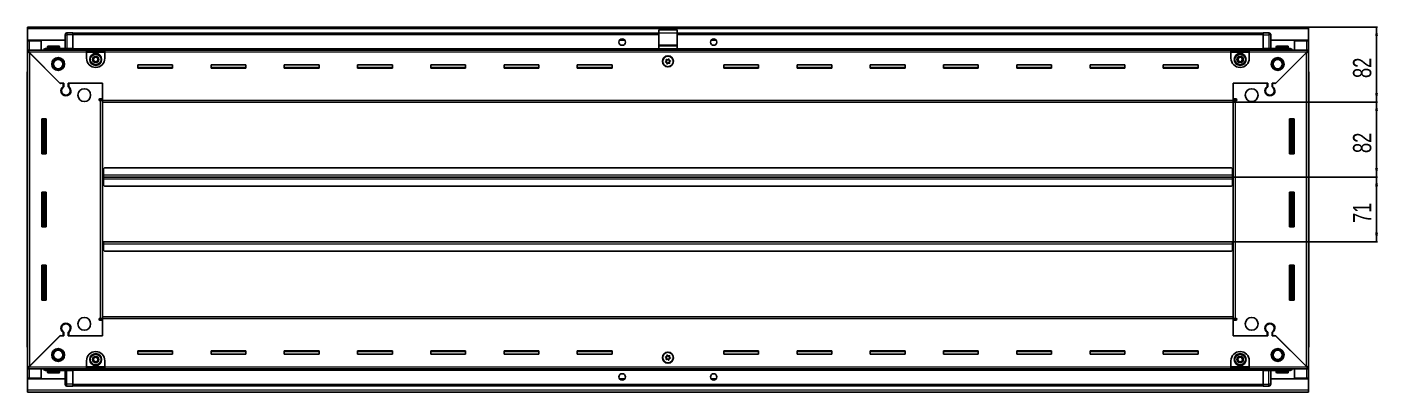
# Model space of a CAD drawing. Header units: millimetres. Extents: x 1256 to 6646, y -1075 to 1815.
# Drawn here: x 5171 to 6646, y 1248 to 1647 of the extents above; entities that cross this region are included whole.
import ezdxf

# ---------------------------------------------------------------- set-up
doc = ezdxf.new("R2010")
doc.units = ezdxf.units.MM
doc.layers.add('FORMAT', color=7, linetype='Continuous')
doc.styles.add('SLDTEXTSTYLE0', font='TXT', dxfattribs={"width": 0.75})
doc.dimstyles.new('SLDDIMSTYLE0', dxfattribs={"dimtxt": 20, "dimasz": 10, "dimexe": 0, "dimexo": 0.0625, "dimgap": 5, "dimtad": 2, "dimdec": 1, "dimrnd": 1e-09, "dimzin": 12, "dimdsep": 46, "dimtxsty": 'SLDTEXTSTYLE0', "dimsah": 1, "dimcen": 0.09, "dimadec": 0, "dimazin": 3, "dimtfac": 1, "dimtofl": 0, "dimtmove": 0, "dimatfit": 3, "dimfxl": 0, "dimfrac": 2, "dimtolj": 1, "dimtzin": 12, "dimarcsym": 0})

# ---------------------------------------------------------------- blocks, each defined once
blk = doc.blocks.new('_D_6')
at = {"layer": 'FORMAT'}
for p, q in [((6570.4, 1646.6), (6645.9, 1646.6)), ((6644.9, 1646.6), (6644.9, 1564.6)), ((6488.4, 1564.6), (6645.9, 1564.6))]:
    blk.add_line(p, q, dxfattribs=at)
for points in [[(6644.9, 1646.6), (6643.3, 1636.6), (6646.4, 1636.6)], [(6644.9, 1564.6), (6646.4, 1574.6), (6643.3, 1574.6)]]:
    blk.add_solid(points, dxfattribs=at)
at = {"layer": 'FORMAT', "insert": (6619.1, 1590.8), "char_height": 20, "attachment_point": 1, "rotation": 90, "style": 'SLDTEXTSTYLE0'}
blk.add_mtext('82', dxfattribs=at)
blk = doc.blocks.new('_D_7')
at = {"layer": 'FORMAT'}
for p, q in [((6488.4, 1564.6), (6645.9, 1564.6)), ((6644.9, 1482.6), (6644.9, 1564.6)), ((6487.4, 1482.6), (6645.9, 1482.6))]:
    blk.add_line(p, q, dxfattribs=at)
for points in [[(6644.9, 1564.6), (6643.3, 1554.6), (6646.4, 1554.6)], [(6644.9, 1482.6), (6646.4, 1492.6), (6643.3, 1492.6)]]:
    blk.add_solid(points, dxfattribs=at)
at = {"layer": 'FORMAT', "insert": (6619.1, 1508.8), "char_height": 20, "attachment_point": 1, "rotation": 90, "style": 'SLDTEXTSTYLE0'}
blk.add_mtext('82', dxfattribs=at)
blk = doc.blocks.new('_D_8')
at = {"layer": 'FORMAT'}
for p, q in [((6487.4, 1482.6), (6645.9, 1482.6)), ((6644.9, 1482.6), (6644.9, 1411.6)), ((6487.4, 1411.6), (6645.9, 1411.6))]:
    blk.add_line(p, q, dxfattribs=at)
for points in [[(6644.9, 1482.6), (6643.3, 1472.6), (6646.4, 1472.6)], [(6644.9, 1411.6), (6646.4, 1421.6), (6643.3, 1421.6)]]:
    blk.add_solid(points, dxfattribs=at)
at = {"layer": 'FORMAT', "insert": (6619.1, 1432.3), "char_height": 20, "attachment_point": 1, "rotation": 90, "style": 'SLDTEXTSTYLE0'}
blk.add_mtext('71', dxfattribs=at)

msp = doc.modelspace()

# ---------------------------------------------------------------- linework, layer by layer
at = {"color": 7, "linetype": 'Continuous', "lineweight": 25}
for p, q in [((5171.39, 1644.5), (5171.39, 1646.6)), ((5171.39, 1646.6), (6570.39, 1646.6)), ((5171.39, 1632.1), (5171.39, 1644.5)), ((5212.39, 1623.1), (5212.39, 1638.1)), ((5213.06, 1639.6), (5213.06, 1639.6)), ((5214.39, 1640.1), (5220.89, 1640.1)), ((5214.39, 1640.1), (5220.89, 1640.1)), ((5220.89, 1640.1), (5220.89, 1640.1)), ((5220.89, 1640.1), (5220.89, 1640.1)), ((5220.89, 1640.1), (5220.89, 1638.1)), ((5860.89, 1639.95), (5220.89, 1639.95)), ((5220.89, 1623.1), (5220.89, 1638.1)), ((5860.89, 1643.6), (5880.89, 1643.6)), ((5860.89, 1640.34), (5860.89, 1643.6)), ((5860.89, 1627.19), (5860.89, 1640.34)), ((5880.89, 1640.34), (5880.89, 1643.6)), ((5880.89, 1627.19), (5880.89, 1640.34)), ((6520.89, 1639.95), (5880.89, 1639.95)), ((6520.89, 1640.1), (6520.89, 1640.1)), ((6527.39, 1640.1), (6520.89, 1640.1)), ((6527.39, 1640.1), (6520.89, 1640.1)), ((6520.89, 1640.1), (6520.89, 1638.1)), ((6520.89, 1623.1), (6520.89, 1638.1)), ((6529.39, 1638.1), (6529.39, 1638.1)), ((6529.39, 1623.1), (6529.39, 1638.1)), ((6570.39, 1646.6), (6570.39, 1644.5)), ((6570.39, 1644.5), (6570.39, 1632.1)), ((5212.39, 1632.1), (5171.39, 1632.1)), ((5171.39, 1631.6), (5171.39, 1632.1)), ((5171.39, 1621.35), (5171.39, 1631.6)), ((5171.39, 1631.6), (5173.49, 1631.6)), ((5172.89, 1631.6), (5172.89, 1632.1)), ((5186.39, 1631.6), (5173.49, 1631.6)), ((5186.39, 1621.35), (5186.39, 1631.6)), ((5191.89, 1623.1), (5220.89, 1623.1)), ((5193.39, 1625), (5193.39, 1623.1)), ((5194.19, 1625.8), (5205.59, 1625.8)), ((5206.39, 1623.1), (5206.39, 1625)), ((5220.89, 1623.1), (5220.89, 1622.6)), ((5823.76, 1632.1), (5818.01, 1632.1)), ((5860.89, 1626.1), (5860.89, 1627.19)), ((5860.89, 1626.1), (5880.89, 1626.1)), ((5860.89, 1622.6), (5860.89, 1626.1)), ((5880.89, 1626.1), (5880.89, 1627.19)), ((5880.89, 1622.6), (5880.89, 1626.1)), ((5923.76, 1632.1), (5918.01, 1632.1)), ((6520.89, 1623.1), (6520.89, 1622.6)), ((6549.89, 1623.1), (6520.89, 1623.1)), ((6522.39, 1623.04), (6522.39, 1623.1)), ((6570.39, 1632.1), (6529.39, 1632.1)), ((6535.39, 1625), (6535.39, 1623.1)), ((6536.19, 1625.8), (6547.59, 1625.8)), ((6548.39, 1623.1), (6548.39, 1625)), ((6555.39, 1621.35), (6555.39, 1631.6)), ((6555.39, 1631.6), (6568.29, 1631.6)), ((6568.29, 1631.6), (6570.39, 1631.6)), ((6568.89, 1631.6), (6568.89, 1632.1)), ((6570.39, 1631.6), (6570.39, 1632.1)), ((6570.39, 1631.6), (6570.39, 1621.35)), ((5171.39, 1619.85), (5171.39, 1621.35)), ((5171.39, 1621.35), (5172.39, 1621.35)), ((5171.39, 1619.35), (5171.39, 1619.85)), ((5171.39, 1619.85), (5172.39, 1619.85)), ((5171.39, 1274.85), (5171.39, 1619.35)), ((5172.89, 1619.35), (5171.39, 1619.35)), ((5172.39, 1621.35), (5235.89, 1621.35)), ((5172.39, 1619.85), (5172.39, 1621.35)), ((5172.99, 1619.25), (5206.89, 1585.35)), ((5207.59, 1584.65), (5173.49, 1618.75)), ((5220.81, 1621.35), (5220.89, 1623.07)), ((5220.89, 1621.95), (6520.89, 1621.95)), ((5235.89, 1619.25), (5235.89, 1621.35)), ((5235.89, 1621.35), (5255.89, 1621.35)), ((5235.89, 1619.85), (5255.89, 1619.85)), ((5235.89, 1612.35), (5235.89, 1619.25)), ((5255.89, 1621.35), (5255.89, 1619.25)), ((5255.89, 1621.35), (6485.89, 1621.35)), ((5255.89, 1619.25), (5255.89, 1612.35)), ((5860.89, 1622.6), (5880.89, 1622.6)), ((5864.89, 1622.6), (5864.89, 1621.95)), ((5867.39, 1621.95), (5867.39, 1622.6)), ((5874.39, 1621.95), (5874.39, 1622.6)), ((5876.89, 1621.95), (5876.89, 1622.6)), ((6485.89, 1619.25), (6485.89, 1621.35)), ((6485.89, 1621.35), (6505.89, 1621.35)), ((6485.89, 1619.85), (6505.89, 1619.85)), ((6485.89, 1612.35), (6485.89, 1619.25)), ((6505.89, 1621.35), (6569.39, 1621.35)), ((6505.89, 1621.35), (6505.89, 1619.25)), ((6505.89, 1619.25), (6505.89, 1612.35)), ((6520.89, 1623.07), (6520.96, 1621.35)), ((6568.29, 1618.75), (6534.19, 1584.65)), ((6534.89, 1585.35), (6568.79, 1619.25)), ((6568.89, 1619.35), (6570.39, 1619.35)), ((6569.39, 1619.85), (6569.39, 1621.35)), ((6569.39, 1621.35), (6570.39, 1621.35)), ((6569.39, 1619.85), (6570.39, 1619.85)), ((6570.39, 1619.85), (6570.39, 1621.35)), ((6570.39, 1619.85), (6570.39, 1619.35)), ((6570.39, 1619.35), (6570.39, 1274.85)), ((5170.89, 1596.6), (5170.89, 1590.1)), ((5170.89, 1590.1), (5170.89, 1596.6)), ((5329.89, 1605.1), (5291.89, 1605.1)), ((5291.89, 1605.1), (5291.89, 1601.6)), ((5329.89, 1602.35), (5291.89, 1602.35)), ((5291.89, 1601.6), (5329.89, 1601.6)), ((5329.89, 1601.6), (5329.89, 1605.1)), ((5409.89, 1605.1), (5371.89, 1605.1)), ((5371.89, 1605.1), (5371.89, 1601.6)), ((5409.89, 1602.35), (5371.89, 1602.35)), ((5371.89, 1601.6), (5409.89, 1601.6)), ((5409.89, 1601.6), (5409.89, 1605.1)), ((5489.89, 1605.1), (5451.89, 1605.1)), ((5451.89, 1605.1), (5451.89, 1601.6)), ((5489.89, 1602.35), (5451.89, 1602.35)), ((5451.89, 1601.6), (5489.89, 1601.6)), ((5489.89, 1601.6), (5489.89, 1605.1)), ((5569.89, 1605.1), (5531.89, 1605.1)), ((5531.89, 1605.1), (5531.89, 1601.6)), ((5569.89, 1602.35), (5531.89, 1602.35)), ((5531.89, 1601.6), (5569.89, 1601.6)), ((5569.89, 1601.6), (5569.89, 1605.1)), ((5649.89, 1605.1), (5611.89, 1605.1)), ((5611.89, 1605.1), (5611.89, 1601.6)), ((5649.89, 1602.35), (5611.89, 1602.35)), ((5611.89, 1601.6), (5649.89, 1601.6)), ((5649.89, 1601.6), (5649.89, 1605.1)), ((5729.89, 1605.1), (5691.89, 1605.1)), ((5691.89, 1605.1), (5691.89, 1601.6)), ((5729.89, 1602.35), (5691.89, 1602.35)), ((5691.89, 1601.6), (5729.89, 1601.6)), ((5729.89, 1601.6), (5729.89, 1605.1)), ((5809.89, 1605.1), (5771.89, 1605.1)), ((5771.89, 1605.1), (5771.89, 1601.6)), ((5809.89, 1602.35), (5771.89, 1602.35)), ((5771.89, 1601.6), (5809.89, 1601.6)), ((5809.89, 1601.6), (5809.89, 1605.1)), ((5969.89, 1605.1), (5931.89, 1605.1)), ((5931.89, 1605.1), (5931.89, 1601.6)), ((5969.89, 1602.35), (5931.89, 1602.35)), ((5931.89, 1601.6), (5969.89, 1601.6)), ((5969.89, 1601.6), (5969.89, 1605.1)), ((6049.89, 1605.1), (6011.89, 1605.1)), ((6011.89, 1605.1), (6011.89, 1601.6)), ((6049.89, 1602.35), (6011.89, 1602.35)), ((6011.89, 1601.6), (6049.89, 1601.6)), ((6049.89, 1601.6), (6049.89, 1605.1)), ((6129.89, 1605.1), (6091.89, 1605.1)), ((6091.89, 1605.1), (6091.89, 1601.6)), ((6129.89, 1602.35), (6091.89, 1602.35)), ((6091.89, 1601.6), (6129.89, 1601.6)), ((6129.89, 1601.6), (6129.89, 1605.1)), ((6209.89, 1605.1), (6171.89, 1605.1)), ((6171.89, 1605.1), (6171.89, 1601.6)), ((6209.89, 1602.35), (6171.89, 1602.35)), ((6171.89, 1601.6), (6209.89, 1601.6)), ((6209.89, 1601.6), (6209.89, 1605.1)), ((6289.89, 1605.1), (6251.89, 1605.1)), ((6251.89, 1605.1), (6251.89, 1601.6)), ((6289.89, 1602.35), (6251.89, 1602.35)), ((6251.89, 1601.6), (6289.89, 1601.6)), ((6289.89, 1601.6), (6289.89, 1605.1)), ((6369.89, 1605.1), (6331.89, 1605.1)), ((6331.89, 1605.1), (6331.89, 1601.6)), ((6369.89, 1602.35), (6331.89, 1602.35)), ((6331.89, 1601.6), (6369.89, 1601.6)), ((6369.89, 1601.6), (6369.89, 1605.1)), ((6449.89, 1605.1), (6411.89, 1605.1)), ((6411.89, 1605.1), (6411.89, 1601.6)), ((6449.89, 1602.35), (6411.89, 1602.35)), ((6411.89, 1601.6), (6449.89, 1601.6)), ((6449.89, 1601.6), (6449.89, 1605.1)), ((6570.39, 1597.93), (6570.39, 1597.93)), ((6570.89, 1596.6), (6570.89, 1590.1)), ((6570.89, 1590.1), (6570.89, 1596.6)), ((5170.89, 1590.1), (5170.89, 1590.1)), ((5171.39, 1590.1), (5170.89, 1590.1)), ((5171.04, 1590.1), (5171.04, 1304.1)), ((5206.89, 1585.35), (5211.09, 1585.35)), ((5208.29, 1585.35), (5207.59, 1584.65)), ((5210.39, 1585.35), (5208.29, 1585.35)), ((5210.39, 1585.35), (5210.39, 1581.46)), ((5211.09, 1585.35), (5211.09, 1581.07)), ((5215.69, 1585.35), (5253.39, 1585.35)), ((5215.69, 1581.07), (5215.69, 1585.35)), ((5216.39, 1581.46), (5216.39, 1585.35)), ((5253.39, 1585.35), (5216.39, 1585.35)), ((5253.39, 1566.7), (5253.39, 1585.35)), ((5253.39, 1568.1), (5253.39, 1585.35)), ((6488.39, 1585.35), (6526.09, 1585.35)), ((6488.39, 1566.7), (6488.39, 1585.35)), ((6488.39, 1585.35), (6488.39, 1568.1)), ((6525.39, 1585.35), (6488.39, 1585.35)), ((6525.39, 1585.35), (6525.39, 1581.46)), ((6526.09, 1585.35), (6526.09, 1581.07)), ((6530.69, 1585.35), (6534.89, 1585.35)), ((6530.69, 1581.07), (6530.69, 1585.35)), ((6533.49, 1585.35), (6531.39, 1585.35)), ((6531.39, 1581.46), (6531.39, 1585.35)), ((6534.19, 1584.65), (6533.49, 1585.35)), ((6570.39, 1590.1), (6570.89, 1590.1)), ((6570.74, 1304.1), (6570.74, 1590.1)), ((6570.89, 1590.1), (6570.89, 1590.1)), ((6570.89, 1590.1), (6570.89, 1590.1)), ((5211.39, 1572.49), (5211.39, 1571.73)), ((5250.54, 1568.1), (5253.39, 1568.1)), ((5251.29, 1566.1), (5250.54, 1566.1)), ((5251.29, 1566.1), (5253.39, 1566.1)), ((5253.39, 1567.1), (5251.39, 1567.1)), ((5251.39, 1567.1), (5251.39, 1566.1)), ((5253.39, 1564.6), (5253.39, 1566.7)), ((6488.39, 1564.6), (5253.39, 1564.6)), ((5253.39, 1329.6), (5253.39, 1564.6)), ((6488.39, 1568.1), (6491.24, 1568.1)), ((6490.39, 1567.1), (6488.39, 1567.1)), ((6488.39, 1566.7), (6488.39, 1564.6)), ((6488.39, 1566.1), (6490.49, 1566.1)), ((6488.39, 1564.6), (6488.39, 1329.6)), ((6490.39, 1566.1), (6490.39, 1567.1)), ((6491.24, 1566.1), (6490.49, 1566.1)), ((6530.39, 1572.49), (6530.39, 1571.73)), ((5191.89, 1546.1), (5186.89, 1546.1)), ((5186.89, 1546.1), (5186.89, 1508.1)), ((5189.04, 1508.1), (5189.04, 1546.1)), ((5190.83, 1508.1), (5190.83, 1546.1)), ((5190.86, 1508.1), (5190.86, 1546.1)), ((5191.89, 1508.1), (5191.89, 1546.1)), ((6549.89, 1546.1), (6549.89, 1508.1)), ((6554.89, 1546.1), (6549.89, 1546.1)), ((6550.91, 1546.1), (6550.91, 1508.1)), ((6550.94, 1546.1), (6550.94, 1508.1)), ((6552.74, 1546.1), (6552.74, 1508.1)), ((6554.89, 1508.1), (6554.89, 1546.1)), ((5186.89, 1508.1), (5191.89, 1508.1)), ((6549.89, 1508.1), (6554.89, 1508.1)), ((5255.39, 1492.6), (5254.39, 1491.6)), ((5254.39, 1491.6), (5254.39, 1484.7)), ((6486.39, 1492.6), (5255.39, 1492.6)), ((6487.39, 1491.6), (6486.39, 1492.6)), ((6487.39, 1484.7), (6487.39, 1491.6)), ((5254.14, 1482.6), (5253.39, 1482.6)), ((5254.39, 1485.45), (5254.14, 1485.45)), ((5254.14, 1485.45), (5254.14, 1482.6)), ((5254.14, 1482.6), (5254.14, 1479.75)), ((5254.14, 1479.75), (5254.39, 1479.75)), ((5254.39, 1482.6), (5254.39, 1484.7)), ((6487.39, 1482.6), (5254.39, 1482.6)), ((5254.39, 1480.5), (5254.39, 1482.6)), ((5254.39, 1480.5), (5254.39, 1473.6)), ((6487.64, 1485.45), (6487.39, 1485.45)), ((6487.39, 1484.7), (6487.39, 1482.6)), ((6487.39, 1482.6), (6487.39, 1480.5)), ((6487.39, 1473.6), (6487.39, 1480.5)), ((6487.39, 1479.75), (6487.64, 1479.75)), ((6487.64, 1482.6), (6487.64, 1485.45)), ((6488.39, 1482.6), (6487.64, 1482.6)), ((6487.64, 1479.75), (6487.64, 1482.6)), ((5191.89, 1466.1), (5186.89, 1466.1)), ((5186.89, 1466.1), (5186.89, 1428.1)), ((5189.04, 1428.1), (5189.04, 1466.1)), ((5190.83, 1428.1), (5190.83, 1466.1)), ((5190.86, 1428.1), (5190.86, 1466.1)), ((5191.89, 1428.1), (5191.89, 1466.1)), ((5254.39, 1473.6), (5255.39, 1472.6)), ((5255.39, 1472.6), (6486.39, 1472.6)), ((6486.39, 1472.6), (6487.39, 1473.6)), ((6549.89, 1466.1), (6549.89, 1428.1)), ((6554.89, 1466.1), (6549.89, 1466.1)), ((6550.91, 1466.1), (6550.91, 1428.1)), ((6550.94, 1466.1), (6550.94, 1428.1)), ((6552.74, 1466.1), (6552.74, 1428.1)), ((6554.89, 1428.1), (6554.89, 1466.1)), ((5186.89, 1428.1), (5191.89, 1428.1)), ((6549.89, 1428.1), (6554.89, 1428.1)), ((5253.39, 1411.6), (5254.14, 1411.6)), ((5254.14, 1411.6), (5254.14, 1408.75)), ((5254.14, 1408.75), (5254.39, 1408.75)), ((5254.39, 1409.5), (5254.39, 1411.6)), ((5254.39, 1411.6), (6487.39, 1411.6)), ((5254.39, 1409.5), (5254.39, 1402.6)), ((5254.39, 1402.6), (5255.39, 1401.6)), ((6486.39, 1401.6), (6487.39, 1402.6)), ((6487.39, 1411.6), (6487.39, 1409.5)), ((6487.39, 1402.6), (6487.39, 1409.5)), ((6487.39, 1408.75), (6487.64, 1408.75)), ((6487.64, 1408.75), (6487.64, 1411.6)), ((6487.64, 1411.6), (6488.39, 1411.6)), ((5255.39, 1401.6), (6486.39, 1401.6)), ((5191.89, 1386.1), (5186.89, 1386.1)), ((5186.89, 1386.1), (5186.89, 1348.1)), ((5189.04, 1348.1), (5189.04, 1386.1)), ((5190.83, 1348.1), (5190.83, 1386.1)), ((5190.86, 1348.1), (5190.86, 1386.1)), ((5191.89, 1348.1), (5191.89, 1386.1)), ((6549.89, 1386.1), (6549.89, 1348.1)), ((6554.89, 1386.1), (6549.89, 1386.1)), ((6550.91, 1386.1), (6550.91, 1348.1)), ((6550.94, 1386.1), (6550.94, 1348.1)), ((6552.74, 1386.1), (6552.74, 1348.1)), ((6554.89, 1348.1), (6554.89, 1386.1)), ((5186.89, 1348.1), (5191.89, 1348.1)), ((6549.89, 1348.1), (6554.89, 1348.1)), ((5250.54, 1328.1), (5251.29, 1328.1)), ((5253.39, 1328.1), (5251.29, 1328.1)), ((5251.39, 1328.1), (5251.39, 1327.1)), ((5253.39, 1329.6), (6488.39, 1329.6)), ((5253.39, 1327.5), (5253.39, 1329.6)), ((6488.39, 1329.6), (6488.39, 1327.5)), ((6490.49, 1328.1), (6488.39, 1328.1)), ((6490.39, 1327.1), (6490.39, 1328.1)), ((6490.49, 1328.1), (6491.24, 1328.1)), ((5211.39, 1322.48), (5211.39, 1321.72)), ((5253.39, 1326.1), (5250.54, 1326.1)), ((5251.39, 1327.1), (5253.39, 1327.1)), ((5253.39, 1327.5), (5253.39, 1308.85)), ((5253.39, 1308.85), (5253.39, 1326.1)), ((6488.39, 1327.5), (6488.39, 1308.85)), ((6488.39, 1327.1), (6490.39, 1327.1)), ((6488.39, 1326.1), (6488.39, 1308.85)), ((6491.24, 1326.1), (6488.39, 1326.1)), ((6530.39, 1322.48), (6530.39, 1321.72)), ((5170.89, 1297.6), (5170.89, 1304.1)), ((5170.89, 1304.1), (5170.89, 1304.1)), ((5170.89, 1304.1), (5170.89, 1304.1)), ((5170.89, 1304.1), (5170.89, 1297.6)), ((5171.39, 1304.1), (5170.89, 1304.1)), ((5206.89, 1308.85), (5172.99, 1274.95)), ((5173.49, 1275.45), (5207.59, 1309.55)), ((5211.09, 1308.85), (5206.89, 1308.85)), ((5207.59, 1309.55), (5208.29, 1308.85)), ((5208.29, 1308.85), (5210.39, 1308.85)), ((5210.39, 1312.74), (5210.39, 1308.85)), ((5211.09, 1313.14), (5211.09, 1308.85)), ((5215.69, 1308.85), (5215.69, 1313.14)), ((5253.39, 1308.85), (5215.69, 1308.85)), ((5216.39, 1308.85), (5216.39, 1312.74)), ((5216.39, 1308.85), (5253.39, 1308.85)), ((6526.09, 1308.85), (6488.39, 1308.85)), ((6488.39, 1308.85), (6525.39, 1308.85)), ((6525.39, 1312.74), (6525.39, 1308.85)), ((6526.09, 1313.14), (6526.09, 1308.85)), ((6530.69, 1308.85), (6530.69, 1313.14)), ((6534.89, 1308.85), (6530.69, 1308.85)), ((6531.39, 1308.85), (6531.39, 1312.74)), ((6531.39, 1308.85), (6533.49, 1308.85)), ((6533.49, 1308.85), (6534.19, 1309.55)), ((6534.19, 1309.55), (6568.29, 1275.45)), ((6568.79, 1274.95), (6534.89, 1308.85)), ((6570.39, 1304.1), (6570.89, 1304.1)), ((6570.89, 1304.1), (6570.89, 1304.1)), ((6570.89, 1297.6), (6570.89, 1304.1)), ((6570.89, 1304.1), (6570.89, 1297.6)), ((5171.39, 1296.28), (5171.39, 1296.28)), ((5329.89, 1292.6), (5291.89, 1292.6)), ((5291.89, 1292.6), (5291.89, 1289.1)), ((5291.89, 1291.85), (5329.89, 1291.85)), ((5291.89, 1289.1), (5329.89, 1289.1)), ((5329.89, 1289.1), (5329.89, 1292.6)), ((5409.89, 1292.6), (5371.89, 1292.6)), ((5371.89, 1292.6), (5371.89, 1289.1)), ((5371.89, 1291.85), (5409.89, 1291.85)), ((5371.89, 1289.1), (5409.89, 1289.1)), ((5409.89, 1289.1), (5409.89, 1292.6)), ((5489.89, 1292.6), (5451.89, 1292.6)), ((5451.89, 1292.6), (5451.89, 1289.1)), ((5451.89, 1291.85), (5489.89, 1291.85)), ((5451.89, 1289.1), (5489.89, 1289.1)), ((5489.89, 1289.1), (5489.89, 1292.6)), ((5569.89, 1292.6), (5531.89, 1292.6)), ((5531.89, 1292.6), (5531.89, 1289.1)), ((5531.89, 1291.85), (5569.89, 1291.85)), ((5531.89, 1289.1), (5569.89, 1289.1)), ((5569.89, 1289.1), (5569.89, 1292.6)), ((5649.89, 1292.6), (5611.89, 1292.6)), ((5611.89, 1292.6), (5611.89, 1289.1)), ((5611.89, 1291.85), (5649.89, 1291.85)), ((5611.89, 1289.1), (5649.89, 1289.1)), ((5649.89, 1289.1), (5649.89, 1292.6)), ((5729.89, 1292.6), (5691.89, 1292.6)), ((5691.89, 1292.6), (5691.89, 1289.1)), ((5691.89, 1291.85), (5729.89, 1291.85)), ((5691.89, 1289.1), (5729.89, 1289.1)), ((5729.89, 1289.1), (5729.89, 1292.6)), ((5809.89, 1292.6), (5771.89, 1292.6)), ((5771.89, 1292.6), (5771.89, 1289.1)), ((5771.89, 1291.85), (5809.89, 1291.85)), ((5771.89, 1289.1), (5809.89, 1289.1)), ((5809.89, 1289.1), (5809.89, 1292.6)), ((5969.89, 1292.6), (5931.89, 1292.6)), ((5931.89, 1292.6), (5931.89, 1289.1)), ((5931.89, 1291.85), (5969.89, 1291.85)), ((5931.89, 1289.1), (5969.89, 1289.1)), ((5969.89, 1289.1), (5969.89, 1292.6)), ((6049.89, 1292.6), (6011.89, 1292.6)), ((6011.89, 1292.6), (6011.89, 1289.1)), ((6011.89, 1291.85), (6049.89, 1291.85)), ((6011.89, 1289.1), (6049.89, 1289.1)), ((6049.89, 1289.1), (6049.89, 1292.6)), ((6129.89, 1292.6), (6091.89, 1292.6)), ((6091.89, 1292.6), (6091.89, 1289.1)), ((6091.89, 1291.85), (6129.89, 1291.85)), ((6091.89, 1289.1), (6129.89, 1289.1)), ((6129.89, 1289.1), (6129.89, 1292.6)), ((6209.89, 1292.6), (6171.89, 1292.6)), ((6171.89, 1292.6), (6171.89, 1289.1)), ((6171.89, 1291.85), (6209.89, 1291.85)), ((6171.89, 1289.1), (6209.89, 1289.1)), ((6209.89, 1289.1), (6209.89, 1292.6)), ((6289.89, 1292.6), (6251.89, 1292.6)), ((6251.89, 1292.6), (6251.89, 1289.1)), ((6251.89, 1291.85), (6289.89, 1291.85)), ((6251.89, 1289.1), (6289.89, 1289.1)), ((6289.89, 1289.1), (6289.89, 1292.6)), ((6369.89, 1292.6), (6331.89, 1292.6)), ((6331.89, 1292.6), (6331.89, 1289.1)), ((6331.89, 1291.85), (6369.89, 1291.85)), ((6331.89, 1289.1), (6369.89, 1289.1)), ((6369.89, 1289.1), (6369.89, 1292.6)), ((6449.89, 1292.6), (6411.89, 1292.6)), ((6411.89, 1292.6), (6411.89, 1289.1)), ((6411.89, 1291.85), (6449.89, 1291.85)), ((6411.89, 1289.1), (6449.89, 1289.1)), ((6449.89, 1289.1), (6449.89, 1292.6)), ((5171.39, 1274.35), (5171.39, 1274.85)), ((5172.89, 1274.85), (5171.39, 1274.85)), ((5171.39, 1274.35), (5171.39, 1272.85)), ((5172.39, 1274.35), (5171.39, 1274.35)), ((5171.39, 1262.6), (5171.39, 1272.85)), ((5172.39, 1272.85), (5171.39, 1272.85)), ((5172.39, 1274.35), (5172.39, 1272.85)), ((5235.89, 1272.85), (5172.39, 1272.85)), ((5186.39, 1262.6), (5186.39, 1272.85)), ((5191.89, 1271.1), (5220.89, 1271.1)), ((5193.39, 1271.1), (5193.39, 1269.2)), ((5206.39, 1269.2), (5206.39, 1271.1)), ((5212.39, 1271.1), (5212.39, 1256.1)), ((5219.39, 1271.17), (5219.39, 1271.1)), ((5220.89, 1271.14), (5220.81, 1272.85)), ((6520.89, 1272.25), (5220.89, 1272.25)), ((5220.89, 1271.1), (5220.89, 1271.6)), ((5220.89, 1271.1), (5220.89, 1256.1)), ((5235.89, 1274.95), (5235.89, 1281.85)), ((5235.89, 1272.85), (5235.89, 1274.95)), ((5255.89, 1274.35), (5235.89, 1274.35)), ((5255.89, 1272.85), (5235.89, 1272.85)), ((5255.89, 1281.85), (5255.89, 1274.95)), ((5255.89, 1274.95), (5255.89, 1272.85)), ((6485.89, 1272.85), (5255.89, 1272.85)), ((6485.89, 1274.95), (6485.89, 1281.85)), ((6485.89, 1272.85), (6485.89, 1274.95)), ((6505.89, 1274.35), (6485.89, 1274.35)), ((6505.89, 1272.85), (6485.89, 1272.85)), ((6505.89, 1281.85), (6505.89, 1274.95)), ((6505.89, 1274.95), (6505.89, 1272.85)), ((6569.39, 1272.85), (6505.89, 1272.85)), ((6520.96, 1272.85), (6520.89, 1271.14)), ((6520.89, 1271.1), (6520.89, 1271.6)), ((6549.89, 1271.1), (6520.89, 1271.1)), ((6520.89, 1271.1), (6520.89, 1256.1)), ((6529.39, 1271.1), (6529.39, 1256.1)), ((6535.39, 1271.1), (6535.39, 1269.2)), ((6548.39, 1269.2), (6548.39, 1271.1)), ((6555.39, 1262.6), (6555.39, 1272.85)), ((6568.89, 1274.85), (6570.39, 1274.85)), ((6569.39, 1274.35), (6569.39, 1272.85)), ((6570.39, 1274.35), (6569.39, 1274.35)), ((6570.39, 1272.85), (6569.39, 1272.85)), ((6570.39, 1274.85), (6570.39, 1274.35)), ((6570.39, 1274.35), (6570.39, 1272.85)), ((6570.39, 1272.85), (6570.39, 1262.6)), ((5173.49, 1262.6), (5171.39, 1262.6)), ((5171.39, 1262.1), (5171.39, 1262.6)), ((5171.39, 1249.7), (5171.39, 1262.1)), ((5171.39, 1262.1), (5212.39, 1262.1)), ((5172.89, 1262.1), (5172.89, 1262.6)), ((5173.49, 1262.6), (5186.39, 1262.6)), ((5197.96, 1268.4), (5194.19, 1268.4)), ((5205.59, 1268.4), (5197.96, 1268.4)), ((5212.39, 1256.1), (5212.39, 1256.1)), ((5220.89, 1254.1), (5220.89, 1256.1)), ((5220.89, 1254.25), (6520.89, 1254.25)), ((5818.01, 1262.1), (5823.76, 1262.1)), ((5918.01, 1262.1), (5923.76, 1262.1)), ((6520.89, 1254.1), (6520.89, 1256.1)), ((6528.71, 1254.6), (6528.71, 1254.6)), ((6529.39, 1262.1), (6570.39, 1262.1)), ((6543.18, 1268.4), (6536.19, 1268.4)), ((6547.59, 1268.4), (6543.18, 1268.4)), ((6568.29, 1262.6), (6555.39, 1262.6)), ((6570.39, 1262.6), (6568.29, 1262.6)), ((6568.89, 1262.1), (6568.89, 1262.6)), ((6570.39, 1262.1), (6570.39, 1262.6)), ((6570.39, 1262.1), (6570.39, 1249.7)), ((5171.39, 1247.6), (5171.39, 1249.7)), ((6570.39, 1247.6), (5171.39, 1247.6)), ((5214.39, 1254.1), (5220.89, 1254.1)), ((5214.39, 1254.1), (5220.89, 1254.1)), ((5220.89, 1254.1), (5220.89, 1254.1)), ((6527.39, 1254.1), (6520.89, 1254.1)), ((6520.89, 1254.1), (6520.89, 1254.1)), ((6520.89, 1254.1), (6520.89, 1254.1)), ((6527.39, 1254.1), (6520.89, 1254.1)), ((6570.39, 1249.7), (6570.39, 1247.6))]:
    msp.add_line(p, q, dxfattribs=at)
at = {"color": 8, "linetype": 'Continuous', "lineweight": 18}
for p, q in [((6570.39, 1644.5), (5171.39, 1644.5)), ((5212.39, 1638.1), (5214.39, 1638.1)), ((5214.39, 1640.1), (5214.39, 1638.1)), ((5214.39, 1638.1), (5214.39, 1623.1)), ((5220.89, 1638.1), (5214.39, 1638.1)), ((5860.89, 1637.95), (5220.89, 1637.95)), ((5860.89, 1640.34), (5880.89, 1640.34)), ((6520.89, 1637.95), (5880.89, 1637.95)), ((6520.89, 1638.1), (6527.39, 1638.1)), ((6527.39, 1640.1), (6527.39, 1638.1)), ((6529.39, 1638.1), (6527.39, 1638.1)), ((6527.39, 1638.1), (6527.39, 1623.1)), ((5173.49, 1631.6), (5173.49, 1632.1)), ((5173.49, 1621.35), (5173.49, 1631.6)), ((5193.39, 1625), (5206.39, 1625)), ((5860.89, 1627.19), (5880.89, 1627.19)), ((6535.39, 1625), (6548.39, 1625)), ((6568.29, 1632.1), (6568.29, 1631.6)), ((6568.29, 1631.6), (6568.29, 1621.35)), ((5235.89, 1619.25), (5172.99, 1619.25)), ((5173.49, 1618.75), (5173.49, 1275.45)), ((5860.89, 1622.6), (5220.89, 1622.6)), ((6520.89, 1621.37), (5220.89, 1621.37)), ((5235.89, 1619.25), (5255.89, 1619.25)), ((6485.89, 1619.25), (5255.89, 1619.25)), ((5866.89, 1621.95), (5866.89, 1622.6)), ((5874.89, 1621.95), (5874.89, 1622.6)), ((6520.89, 1622.6), (5880.89, 1622.6)), ((6485.89, 1619.25), (6505.89, 1619.25)), ((6568.79, 1619.25), (6505.89, 1619.25)), ((6568.29, 1275.45), (6568.29, 1618.75)), ((5171.39, 1596.6), (5170.89, 1596.6)), ((6570.39, 1596.6), (6570.89, 1596.6)), ((5251.29, 1328.1), (5251.29, 1566.1)), ((5253.39, 1566.7), (6488.39, 1566.7)), ((6490.49, 1566.1), (6490.49, 1328.1)), ((5188.39, 1546.1), (5188.39, 1508.1)), ((5189.62, 1546.1), (5189.62, 1508.1)), ((6552.15, 1508.1), (6552.15, 1546.1)), ((6553.39, 1508.1), (6553.39, 1546.1)), ((6487.39, 1484.7), (5254.39, 1484.7)), ((5254.39, 1480.5), (6487.39, 1480.5)), ((5188.39, 1466.1), (5188.39, 1428.1)), ((5189.62, 1466.1), (5189.62, 1428.1)), ((6552.15, 1428.1), (6552.15, 1466.1)), ((6553.39, 1428.1), (6553.39, 1466.1)), ((5254.39, 1409.5), (6487.39, 1409.5)), ((5188.39, 1386.1), (5188.39, 1348.1)), ((5189.62, 1386.1), (5189.62, 1348.1)), ((6552.15, 1348.1), (6552.15, 1386.1)), ((6553.39, 1348.1), (6553.39, 1386.1)), ((6488.39, 1327.5), (5253.39, 1327.5)), ((5171.39, 1297.6), (5170.89, 1297.6)), ((6570.39, 1297.6), (6570.89, 1297.6)), ((5172.99, 1274.95), (5235.89, 1274.95)), ((5173.49, 1262.6), (5173.49, 1272.85)), ((5197.69, 1269.2), (5193.39, 1269.2)), ((5206.39, 1269.2), (5197.69, 1269.2)), ((5214.39, 1256.1), (5214.39, 1271.1)), ((5220.89, 1272.84), (6520.89, 1272.84)), ((5220.89, 1271.6), (6520.89, 1271.6)), ((5255.89, 1274.95), (5235.89, 1274.95)), ((5255.89, 1274.95), (6485.89, 1274.95)), ((6505.89, 1274.95), (6485.89, 1274.95)), ((6505.89, 1274.95), (6568.79, 1274.95)), ((6527.39, 1256.1), (6527.39, 1271.1)), ((6543.36, 1269.2), (6535.39, 1269.2)), ((6548.39, 1269.2), (6543.36, 1269.2)), ((6568.29, 1272.85), (6568.29, 1262.6)), ((5173.49, 1262.1), (5173.49, 1262.6)), ((5212.39, 1256.1), (5214.39, 1256.1)), ((5214.39, 1254.1), (5214.39, 1256.1)), ((5220.89, 1256.1), (5214.39, 1256.1)), ((5220.89, 1256.25), (6520.89, 1256.25)), ((6520.89, 1256.1), (6527.39, 1256.1)), ((6529.39, 1256.1), (6527.39, 1256.1)), ((6527.39, 1254.1), (6527.39, 1256.1)), ((6568.29, 1262.6), (6568.29, 1262.1)), ((6570.39, 1249.7), (5171.39, 1249.7))]:
    msp.add_line(p, q, dxfattribs=at)
at = {"color": 7, "linetype": 'Continuous', "lineweight": 25, "flags": 128}
for points in [[(6529.24, 1638.86), (6529.35, 1638.49), (6529.39, 1638.1)], [(5212.53, 1255.35), (5212.42, 1255.71), (5212.39, 1256.1)]]:
    msp.add_lwpolyline(points, dxfattribs=at)
at = {"color": 7, "linetype": 'Continuous', "lineweight": 25}
for centre, radius in [((5820.89, 1630.1), 3.5), ((5920.89, 1630.1), 3.5), ((5204.89, 1606.1), 7), ((5204.89, 1606.1), 6.02), ((5204.89, 1606.1), 5.1), ((5245.89, 1611.1), 6.5), ((5245.89, 1611.1), 3.46), ((5870.89, 1609.1), 6), ((5870.89, 1608.95), 5.79), ((5870.89, 1608.95), 1.85), ((6495.89, 1611.1), 6.5), ((6495.89, 1611.1), 3.46), ((6536.89, 1606.1), 7), ((6536.89, 1606.1), 6.02), ((6536.89, 1606.1), 5.1), ((5233.39, 1572.1), 7), ((6508.39, 1572.1), 7), ((5233.39, 1322.1), 7), ((6508.39, 1322.1), 7), ((5204.89, 1288.1), 7), ((5204.89, 1288.1), 6.02), ((5204.89, 1288.1), 5.1), ((5245.89, 1283.1), 6.5), ((5245.89, 1283.1), 3.46), ((5870.89, 1285.1), 6), ((5870.89, 1285.25), 5.79), ((5870.89, 1285.25), 1.85), ((6495.89, 1283.1), 6.5), ((6495.89, 1283.1), 3.46), ((6536.89, 1288.1), 7), ((6536.89, 1288.1), 6.02), ((6536.89, 1288.1), 5.1), ((5820.89, 1264.1), 3.5), ((5920.89, 1264.1), 3.5)]:
    msp.add_circle(centre, radius, dxfattribs=at)
at = {"color": 8, "linetype": 'Continuous', "lineweight": 18}
for centre in [(5245.89, 1611.1), (6495.89, 1611.1), (5245.89, 1283.1), (6495.89, 1283.1)]:
    msp.add_circle(centre, 5.7, dxfattribs=at)
at = {"color": 7, "linetype": 'Continuous', "lineweight": 25}
for centre, radius, start, end in [((5214.39, 1638.1), 2, 90, 180), ((5214.39, 1638.1), 2, 90, 131.40962), ((6527.39, 1638.1), 2, 0, 90), ((5194.19, 1625), 0.8, 90, 180), ((5205.59, 1625), 0.8, 0, 90), ((5212.19, 1623.3), 0.2, 270, 0), ((6529.59, 1623.3), 0.2, 180, 270), ((6536.19, 1625), 0.8, 90, 180), ((6547.59, 1625), 0.8, 0, 90), ((5245.89, 1612.35), 10, 180, 270), ((5245.89, 1611.1), 2.5, 134.01559, 194.01559), ((5245.89, 1611.1), 2.5, 194.01559, 254.01559), ((5245.89, 1611.1), 2.5, 74.01559, 134.01559), ((5245.89, 1611.1), 2.5, 254.01559, 314.01559), ((5245.89, 1612.35), 10, 270, 0), ((5245.89, 1611.1), 2.5, 14.01559, 74.01559), ((5245.89, 1611.1), 2.5, 314.01559, 14.01559), ((6495.89, 1612.35), 10, 180, 270), ((6495.89, 1611.1), 2.5, 160.11158, 220.11158), ((6495.89, 1611.1), 2.5, 100.11158, 160.11158), ((6495.89, 1611.1), 2.5, 220.11158, 280.11158), ((6495.89, 1611.1), 2.5, 40.11158, 100.11158), ((6495.89, 1612.35), 10, 270, 0), ((6495.89, 1611.1), 2.5, 280.11158, 340.11158), ((6495.89, 1611.1), 2.5, 340.11158, 40.11158), ((5172.89, 1596.6), 2, 138.57492, 180), ((5172.89, 1596.6), 2, 138.59038, 180), ((6568.89, 1596.6), 2, 0, 41.39416), ((5213.39, 1576.85), 5.5, 123.05573, 56.94427), ((5213.39, 1576.85), 4.8, 118.63099, 61.36901), ((6528.39, 1576.85), 5.5, 123.05573, 56.94427), ((6528.39, 1576.85), 4.8, 118.63099, 61.36901), ((5250.54, 1567.1), 1, 90, 270), ((6491.24, 1567.1), 1, 270, 90), ((5250.54, 1327.1), 1, 90, 270), ((6491.24, 1327.1), 1, 270, 90), ((5213.39, 1317.35), 5.5, 303.05573, 236.94427), ((5213.39, 1317.35), 4.8, 298.63099, 241.36901), ((6528.39, 1317.35), 5.5, 303.05573, 236.94427), ((6528.39, 1317.35), 4.8, 298.63099, 241.36901), ((5172.89, 1297.6), 2, 180, 198.58003), ((5172.89, 1297.6), 2, 180, 221.40962), ((5172.89, 1297.6), 2, 213.94202, 221.40962), ((5245.89, 1281.85), 10, 90, 180), ((5245.89, 1283.1), 2.5, 127.47401, 187.47401), ((5245.89, 1283.1), 2.5, 67.47401, 127.47401), ((5245.89, 1281.85), 10, 0, 90), ((5245.89, 1283.1), 2.5, 7.47401, 67.47401), ((6495.89, 1281.85), 10, 90, 180), ((6495.89, 1283.1), 2.5, 147.04236, 207.04236), ((6495.89, 1283.1), 2.5, 87.04236, 147.04236), ((6495.89, 1281.85), 10, 0, 90), ((6495.89, 1283.1), 2.5, 27.04236, 87.04236), ((6495.89, 1283.1), 2.5, 327.04236, 27.04236), ((6568.89, 1297.6), 2, 318.59038, 0), ((5194.19, 1269.2), 0.8, 180, 270), ((5205.59, 1269.2), 0.8, 270, 360), ((5212.19, 1270.9), 0.2, 0, 90), ((5245.89, 1283.1), 2.5, 187.47401, 247.47401), ((5245.89, 1283.1), 2.5, 247.47401, 307.47401), ((5245.89, 1283.1), 2.5, 307.47401, 7.47401), ((6495.89, 1283.1), 2.5, 207.04236, 267.04236), ((6495.89, 1283.1), 2.5, 267.04236, 327.04236), ((6529.59, 1270.9), 0.2, 90, 180), ((6536.19, 1269.2), 0.8, 180, 270), ((6547.59, 1269.2), 0.8, 270, 0), ((5214.39, 1256.1), 2, 180, 270), ((6527.39, 1256.1), 2, 270, 0), ((6527.39, 1256.1), 2, 303.94202, 311.40962), ((6527.39, 1256.1), 2, 270, 288.58003)]:
    msp.add_arc(centre, radius, start, end, dxfattribs=at)
for points, knots in [([(5188.67, 1621.35), (5188.79, 1621.55), (5189.18, 1622.2), (5190.33, 1622.91), (5191.37, 1623.04), (5191.89, 1623.1)], [0, 0, 0, 0, 0.18224985, 0.59112493, 1, 1, 1, 1]), ([(5220.89, 1623.1), (5220.89, 1623.07), (5220.89, 1622.99), (5220.89, 1622.37), (5220.89, 1621.81), (5220.89, 1621.44), (5220.89, 1621.43)], [0, 0, 0, 0, 0.3302662, 0.6605324, 0.9907986, 1, 1, 1, 1]), ([(6520.89, 1623.1), (6520.89, 1623.07), (6520.89, 1622.99), (6520.89, 1622.37), (6520.89, 1621.79), (6520.89, 1621.39), (6520.89, 1621.35)], [0, 0, 0, 0, 0.3229095, 0.6458191, 0.9687286, 1, 1, 1, 1]), ([(6553.1, 1621.35), (6552.98, 1621.55), (6552.59, 1622.2), (6551.44, 1622.91), (6550.4, 1623.04), (6549.89, 1623.1)], [0, 0, 0, 0, 0.1822499, 0.5911249, 1, 1, 1, 1]), ([(5171.39, 1619.35), (5171.41, 1619.31), (5171.46, 1619.22), (5171.86, 1619.09), (5172.42, 1618.95), (5172.99, 1618.84), (5173.36, 1618.78), (5173.49, 1618.75)], [0, 0, 0, 0, 0.2302553, 0.4485219, 0.6667858, 0.8850496, 1, 1, 1, 1]), ([(5172.99, 1619.25), (5172.94, 1619.51), (5172.85, 1620), (5172.72, 1620.64), (5172.59, 1621.11), (5172.48, 1621.33), (5172.41, 1621.35), (5172.39, 1621.35)], [0, 0, 0, 0, 0.2302553, 0.4485219, 0.6667858, 0.8850496, 1, 1, 1, 1]), ([(5243.11, 1611.9), (5243.48, 1612.26), (5244.18, 1612.93), (5244.87, 1613.59), (5245.19, 1613.91)], [0, 0, 0, 0, 0.5346859, 1, 1, 1, 1]), ([(5243.81, 1609.1), (5243.73, 1609.43), (5243.53, 1610.23), (5243.29, 1611.2), (5243.14, 1611.78), (5243.11, 1611.9)], [0, 0, 0, 0, 0.3629006, 0.8668753, 1, 1, 1, 1]), ([(5246.58, 1608.3), (5246.09, 1608.45), (5245.16, 1608.71), (5244.24, 1608.98), (5243.81, 1609.1)], [0, 0, 0, 0, 0.53468586, 1, 1, 1, 1]), ([(5245.19, 1613.91), (5245.68, 1613.76), (5246.61, 1613.5), (5247.53, 1613.23), (5247.96, 1613.11)], [0, 0, 0, 0, 0.5346859, 1, 1, 1, 1]), ([(5248.66, 1610.31), (5248.29, 1609.95), (5247.6, 1609.28), (5246.91, 1608.61), (5246.58, 1608.3)], [0, 0, 0, 0, 0.5346859, 1, 1, 1, 1]), ([(5247.96, 1613.11), (5247.99, 1612.99), (5248.14, 1612.41), (5248.38, 1611.44), (5248.58, 1610.64), (5248.66, 1610.31)], [0, 0, 0, 0, 0.1331247, 0.6370994, 1, 1, 1, 1]), ([(5869, 1611.03), (5868.99, 1611.02), (5868.98, 1610.99), (5868.97, 1610.94), (5868.98, 1610.79), (5869.08, 1610.42), (5869.21, 1609.89), (5869.05, 1609.28), (5868.69, 1608.91), (5868.39, 1608.66), (5868.21, 1608.5), (5868.16, 1608.42), (5868.15, 1608.38), (5868.15, 1608.35), (5868.17, 1608.32), (5868.22, 1608.27), (5868.47, 1608.18), (5868.93, 1608.07), (5869.57, 1607.76), (5869.82, 1607.09), (5869.88, 1606.62), (5869.96, 1606.36), (5870, 1606.31), (5870.02, 1606.29), (5870.06, 1606.28), (5870.09, 1606.29), (5870.13, 1606.3), (5870.2, 1606.35), (5870.37, 1606.5), (5870.64, 1606.77), (5871.04, 1607.09), (5871.66, 1607.2), (5872.17, 1607.01), (5872.54, 1606.88), (5872.69, 1606.86), (5872.75, 1606.87), (5872.77, 1606.88), (5872.79, 1606.92), (5872.8, 1606.97), (5872.79, 1607.12), (5872.7, 1607.49), (5872.56, 1608.01), (5872.73, 1608.62), (5873.08, 1609), (5873.39, 1609.25), (5873.56, 1609.41), (5873.61, 1609.49), (5873.63, 1609.53), (5873.62, 1609.56), (5873.6, 1609.59), (5873.55, 1609.63), (5873.3, 1609.73), (5872.84, 1609.84), (5872.2, 1610.15), (5871.95, 1610.81), (5871.89, 1611.29), (5871.81, 1611.54), (5871.77, 1611.6), (5871.75, 1611.62), (5871.72, 1611.63), (5871.68, 1611.62), (5871.64, 1611.6), (5871.57, 1611.56), (5871.4, 1611.41), (5871.13, 1611.14), (5870.73, 1610.82), (5870.11, 1610.71), (5869.6, 1610.89), (5869.23, 1611.03), (5869.08, 1611.05), (5869.03, 1611.04), (5869.01, 1611.03), (5869, 1611.03)], [0, 0, 0, 0, 0.0020087, 0.00442, 0.0093647, 0.0255282, 0.0677053, 0.0957862, 0.1246456, 0.1503415, 0.1605194, 0.1633943, 0.1656965, 0.1672448, 0.1688741, 0.1707699, 0.1786058, 0.2119941, 0.2499945, 0.2879948, 0.3213831, 0.329219, 0.3311148, 0.3327441, 0.3342924, 0.3362166, 0.3385353, 0.3413178, 0.349662, 0.3753578, 0.4042173, 0.4322982, 0.4744753, 0.4906388, 0.4966691, 0.49844, 0.5, 0.5020087, 0.50442, 0.5093647, 0.5255282, 0.5677053, 0.5957862, 0.6246456, 0.6503415, 0.6605194, 0.6633943, 0.6656965, 0.6672448, 0.6688741, 0.6707699, 0.6786058, 0.7119941, 0.7499945, 0.7879948, 0.8213831, 0.829219, 0.8311148, 0.8327441, 0.8342924, 0.8362166, 0.8385353, 0.8413178, 0.849662, 0.8753578, 0.9042173, 0.9322982, 0.9744753, 0.9906388, 0.9966691, 0.99844, 1, 1, 1, 1]), ([(6493.04, 1610.6), (6493.09, 1610.72), (6493.29, 1611.28), (6493.63, 1612.21), (6493.91, 1612.99), (6494.03, 1613.31)], [0, 0, 0, 0, 0.1331247, 0.6370994, 1, 1, 1, 1]), ([(6494.9, 1608.39), (6494.57, 1608.78), (6493.95, 1609.52), (6493.33, 1610.26), (6493.04, 1610.6)], [0, 0, 0, 0, 0.5346859, 1, 1, 1, 1]), ([(6494.03, 1613.31), (6494.53, 1613.4), (6495.48, 1613.57), (6496.43, 1613.74), (6496.87, 1613.82)], [0, 0, 0, 0, 0.5346859, 1, 1, 1, 1]), ([(6497.75, 1608.9), (6497.24, 1608.81), (6496.29, 1608.64), (6495.34, 1608.47), (6494.9, 1608.39)], [0, 0, 0, 0, 0.5346859, 1, 1, 1, 1]), ([(6496.87, 1613.82), (6497.2, 1613.42), (6497.82, 1612.69), (6498.44, 1611.95), (6498.73, 1611.61)], [0, 0, 0, 0, 0.5346859, 1, 1, 1, 1]), ([(6498.73, 1611.61), (6498.61, 1611.29), (6498.33, 1610.51), (6497.99, 1609.58), (6497.79, 1609.01), (6497.75, 1608.9)], [0, 0, 0, 0, 0.3629006, 0.8668753, 1, 1, 1, 1]), ([(6568.29, 1618.75), (6568.54, 1618.8), (6569.03, 1618.89), (6569.67, 1619.02), (6570.14, 1619.15), (6570.36, 1619.27), (6570.38, 1619.33), (6570.39, 1619.35)], [0, 0, 0, 0, 0.2302553, 0.4485219, 0.6667858, 0.8850496, 1, 1, 1, 1]), ([(6569.39, 1621.35), (6569.34, 1621.33), (6569.25, 1621.28), (6569.12, 1620.88), (6568.99, 1620.32), (6568.88, 1619.75), (6568.81, 1619.38), (6568.79, 1619.25)], [0, 0, 0, 0, 0.2302553, 0.4485219, 0.6667858, 0.8850496, 1, 1, 1, 1]), ([(5243.22, 1284.21), (5243.32, 1284.29), (5243.79, 1284.65), (5244.58, 1285.26), (5245.24, 1285.76), (5245.51, 1285.97)], [0, 0, 0, 0, 0.1331247, 0.6370994, 1, 1, 1, 1]), ([(5243.59, 1281.35), (5243.53, 1281.86), (5243.4, 1282.82), (5243.28, 1283.77), (5243.22, 1284.21)], [0, 0, 0, 0, 0.5346859, 1, 1, 1, 1]), ([(5245.51, 1285.97), (5245.99, 1285.77), (5246.88, 1285.4), (5247.76, 1285.03), (5248.18, 1284.86)], [0, 0, 0, 0, 0.5346859, 1, 1, 1, 1]), ([(5248.18, 1284.86), (5248.24, 1284.35), (5248.37, 1283.39), (5248.49, 1282.44), (5248.55, 1282)], [0, 0, 0, 0, 0.5346859, 1, 1, 1, 1]), ([(5869, 1283.18), (5869.01, 1283.18), (5869.03, 1283.16), (5869.09, 1283.16), (5869.24, 1283.18), (5869.6, 1283.32), (5870.11, 1283.5), (5870.73, 1283.39), (5871.13, 1283.07), (5871.41, 1282.79), (5871.59, 1282.63), (5871.67, 1282.59), (5871.71, 1282.58), (5871.75, 1282.59), (5871.77, 1282.61), (5871.81, 1282.66), (5871.89, 1282.92), (5871.95, 1283.39), (5872.2, 1284.06), (5872.84, 1284.37), (5873.3, 1284.48), (5873.55, 1284.57), (5873.6, 1284.62), (5873.62, 1284.65), (5873.63, 1284.68), (5873.62, 1284.71), (5873.59, 1284.75), (5873.54, 1284.82), (5873.38, 1284.97), (5873.08, 1285.21), (5872.73, 1285.58), (5872.56, 1286.19), (5872.7, 1286.72), (5872.79, 1287.1), (5872.81, 1287.25), (5872.79, 1287.3), (5872.77, 1287.33), (5872.74, 1287.35), (5872.68, 1287.35), (5872.54, 1287.33), (5872.17, 1287.19), (5871.67, 1287.01), (5871.04, 1287.12), (5870.64, 1287.44), (5870.36, 1287.72), (5870.18, 1287.88), (5870.1, 1287.92), (5870.06, 1287.93), (5870.02, 1287.92), (5870, 1287.9), (5869.96, 1287.84), (5869.88, 1287.59), (5869.82, 1287.11), (5869.57, 1286.45), (5868.93, 1286.14), (5868.47, 1286.03), (5868.22, 1285.93), (5868.17, 1285.89), (5868.15, 1285.86), (5868.15, 1285.83), (5868.16, 1285.79), (5868.18, 1285.76), (5868.23, 1285.69), (5868.39, 1285.54), (5868.69, 1285.3), (5869.05, 1284.92), (5869.21, 1284.31), (5869.08, 1283.79), (5868.98, 1283.41), (5868.97, 1283.26), (5868.98, 1283.21), (5868.99, 1283.19), (5869, 1283.18)], [0, 0, 0, 0, 0.0020087, 0.00442, 0.0093647, 0.0255282, 0.0677053, 0.0957862, 0.1246456, 0.1503415, 0.1605194, 0.1633943, 0.1656965, 0.1672448, 0.1688741, 0.1707699, 0.1786058, 0.2119941, 0.2499945, 0.2879948, 0.3213831, 0.329219, 0.3311148, 0.3327441, 0.3342924, 0.3362166, 0.3385353, 0.3413178, 0.349662, 0.3753578, 0.4042173, 0.4322982, 0.4744753, 0.4906388, 0.4966691, 0.49844, 0.5, 0.5020087, 0.50442, 0.5093647, 0.5255282, 0.5677053, 0.5957862, 0.6246456, 0.6503415, 0.6605194, 0.6633943, 0.6656965, 0.6672448, 0.6688741, 0.6707699, 0.6786058, 0.7119941, 0.7499945, 0.7879948, 0.8213831, 0.829219, 0.8311148, 0.8327441, 0.8342924, 0.8362166, 0.8385353, 0.8413178, 0.849662, 0.8753578, 0.9042173, 0.9322982, 0.9744753, 0.9906388, 0.9966691, 0.99844, 1, 1, 1, 1]), ([(6493, 1283.25), (6493.28, 1283.69), (6493.81, 1284.5), (6494.33, 1285.3), (6494.57, 1285.68)], [0, 0, 0, 0, 0.5346859, 1, 1, 1, 1]), ([(6494.57, 1285.68), (6494.7, 1285.67), (6495.3, 1285.64), (6496.29, 1285.59), (6497.11, 1285.54), (6497.46, 1285.53)], [0, 0, 0, 0, 0.13312467, 0.63709944, 1, 1, 1, 1]), ([(6497.46, 1285.53), (6497.69, 1285.07), (6498.13, 1284.21), (6498.57, 1283.35), (6498.77, 1282.96)], [0, 0, 0, 0, 0.5346859, 1, 1, 1, 1]), ([(5173.49, 1275.45), (5173.23, 1275.41), (5172.74, 1275.32), (5172.1, 1275.19), (5171.63, 1275.05), (5171.41, 1274.94), (5171.39, 1274.88), (5171.39, 1274.85)], [0, 0, 0, 0, 0.2302553, 0.4485219, 0.6667858, 0.8850496, 1, 1, 1, 1]), ([(5172.39, 1272.85), (5172.43, 1272.88), (5172.52, 1272.93), (5172.66, 1273.33), (5172.79, 1273.88), (5172.9, 1274.46), (5172.96, 1274.83), (5172.99, 1274.95)], [0, 0, 0, 0, 0.23025534, 0.4485219, 0.6667858, 0.88504963, 1, 1, 1, 1]), ([(5188.67, 1272.85), (5188.79, 1272.65), (5189.18, 1272.01), (5190.33, 1271.3), (5191.37, 1271.17), (5191.89, 1271.1)], [0, 0, 0, 0, 0.18224985, 0.59112493, 1, 1, 1, 1]), ([(5220.89, 1271.1), (5220.89, 1271.14), (5220.89, 1271.22), (5220.89, 1271.84), (5220.89, 1272.41), (5220.89, 1272.81), (5220.89, 1272.84)], [0, 0, 0, 0, 0.3242788, 0.6485576, 0.9728365, 1, 1, 1, 1]), ([(5246.26, 1280.24), (5245.78, 1280.44), (5244.89, 1280.81), (5244.01, 1281.18), (5243.59, 1281.35)], [0, 0, 0, 0, 0.5346859, 1, 1, 1, 1]), ([(5248.55, 1282), (5248.28, 1281.79), (5247.63, 1281.29), (5246.84, 1280.68), (5246.36, 1280.32), (5246.26, 1280.24)], [0, 0, 0, 0, 0.36290056, 0.86687533, 1, 1, 1, 1]), ([(6494.32, 1280.68), (6494.08, 1281.14), (6493.64, 1282), (6493.21, 1282.86), (6493, 1283.25)], [0, 0, 0, 0, 0.5346859, 1, 1, 1, 1]), ([(6497.2, 1280.53), (6496.85, 1280.55), (6496.03, 1280.59), (6495.04, 1280.64), (6494.44, 1280.68), (6494.32, 1280.68)], [0, 0, 0, 0, 0.36290056, 0.86687533, 1, 1, 1, 1]), ([(6498.77, 1282.96), (6498.49, 1282.52), (6497.96, 1281.71), (6497.44, 1280.91), (6497.2, 1280.53)], [0, 0, 0, 0, 0.5346859, 1, 1, 1, 1]), ([(6520.89, 1271.1), (6520.89, 1271.14), (6520.89, 1271.22), (6520.89, 1271.84), (6520.89, 1272.41), (6520.89, 1272.81), (6520.89, 1272.84)], [0, 0, 0, 0, 0.3242788, 0.6485576, 0.9728365, 1, 1, 1, 1]), ([(6553.1, 1272.85), (6552.98, 1272.65), (6552.59, 1272.01), (6551.44, 1271.3), (6550.4, 1271.17), (6549.89, 1271.1)], [0, 0, 0, 0, 0.1822499, 0.5911249, 1, 1, 1, 1]), ([(6570.39, 1274.85), (6570.36, 1274.9), (6570.31, 1274.99), (6569.91, 1275.12), (6569.36, 1275.25), (6568.78, 1275.37), (6568.41, 1275.43), (6568.29, 1275.45)], [0, 0, 0, 0, 0.2302553, 0.4485219, 0.6667858, 0.8850496, 1, 1, 1, 1]), ([(6568.79, 1274.95), (6568.83, 1274.7), (6568.92, 1274.21), (6569.06, 1273.57), (6569.19, 1273.1), (6569.3, 1272.88), (6569.36, 1272.86), (6569.39, 1272.85)], [0, 0, 0, 0, 0.2302553, 0.4485219, 0.6667858, 0.8850496, 1, 1, 1, 1])]:
    msp.add_open_spline(points, degree=3, knots=knots, dxfattribs=at)
at = {"color": 8, "linetype": 'Continuous', "lineweight": 18}
for points, knots in [([(5191.89, 1623.1), (5191.89, 1623.06), (5191.89, 1622.99), (5191.89, 1622.55), (5191.89, 1622.09), (5191.89, 1621.68), (5191.89, 1621.41), (5191.89, 1621.35)], [0, 0, 0, 0, 0.35975288, 0.55341416, 0.75118521, 0.94895626, 1, 1, 1, 1]), ([(6549.89, 1623.1), (6549.89, 1623.06), (6549.89, 1622.99), (6549.89, 1622.55), (6549.89, 1622.09), (6549.89, 1621.68), (6549.89, 1621.41), (6549.89, 1621.35)], [0, 0, 0, 0, 0.3597529, 0.5534142, 0.7511852, 0.9489563, 1, 1, 1, 1]), ([(5191.89, 1271.1), (5191.89, 1271.15), (5191.89, 1271.22), (5191.89, 1271.66), (5191.89, 1272.11), (5191.89, 1272.53), (5191.89, 1272.8), (5191.89, 1272.85)], [0, 0, 0, 0, 0.3597529, 0.5534142, 0.7511852, 0.9489563, 1, 1, 1, 1]), ([(6549.89, 1271.1), (6549.89, 1271.15), (6549.89, 1271.22), (6549.89, 1271.66), (6549.89, 1272.11), (6549.89, 1272.53), (6549.89, 1272.8), (6549.89, 1272.85)], [0, 0, 0, 0, 0.3597529, 0.5534142, 0.7511852, 0.9489563, 1, 1, 1, 1])]:
    msp.add_open_spline(points, degree=3, knots=knots, dxfattribs=at)
at = {"color": 7, "linetype": 'Continuous', "lineweight": 25}
for points in [[(5172.99, 1619.25), (5172.94, 1619.33), (5172.84, 1619.49), (5172.69, 1619.69), (5172.54, 1619.83), (5172.44, 1619.85), (5172.39, 1619.85)], [(5172.89, 1619.35), (5172.89, 1619.3), (5172.91, 1619.2), (5173.05, 1619.05), (5173.25, 1618.9), (5173.41, 1618.8), (5173.49, 1618.75)], [(6568.29, 1618.75), (6568.36, 1618.8), (6568.52, 1618.9), (6568.72, 1619.05), (6568.86, 1619.2), (6568.88, 1619.3), (6568.89, 1619.35)], [(6569.39, 1619.85), (6569.34, 1619.85), (6569.24, 1619.83), (6569.09, 1619.69), (6568.94, 1619.49), (6568.84, 1619.33), (6568.79, 1619.25)], [(5172.39, 1274.35), (5172.44, 1274.36), (5172.54, 1274.38), (5172.69, 1274.52), (5172.84, 1274.72), (5172.94, 1274.88), (5172.99, 1274.95)], [(5173.49, 1275.45), (5173.41, 1275.4), (5173.25, 1275.3), (5173.05, 1275.15), (5172.91, 1275), (5172.89, 1274.9), (5172.89, 1274.85)], [(6568.89, 1274.85), (6568.88, 1274.9), (6568.86, 1275), (6568.72, 1275.15), (6568.52, 1275.3), (6568.36, 1275.4), (6568.29, 1275.45)], [(6568.79, 1274.95), (6568.84, 1274.88), (6568.94, 1274.72), (6569.09, 1274.52), (6569.24, 1274.38), (6569.34, 1274.36), (6569.39, 1274.35)]]:
    msp.add_open_spline(points, degree=3, dxfattribs=at)

# ---------------------------------------------------------------- dimensions: what is measured, and where the dimension line sits
at = {"layer": 'FORMAT'}
for base, p1, p2, picture, middle in [((6644.89, 1564.6), (6570.39, 1646.6), (6488.39, 1564.6), '_D_6', (6644.89, 1605.6)), ((6644.89, 1564.6), (6487.39, 1482.6), (6488.39, 1564.6), '_D_7', (6644.89, 1523.6)), ((6644.89, 1411.6), (6487.39, 1482.6), (6487.39, 1411.6), '_D_8', (6644.89, 1447.1))]:
    dim = msp.add_linear_dim(base=base, p1=p1, p2=p2, angle=90, dimstyle='SLDDIMSTYLE0', dxfattribs=at)
    dim.commit()
    dim.dimension.update_dxf_attribs({"geometry": picture, "text_midpoint": middle, "dimtype": 160})

doc.saveas('drawing.dxf')
